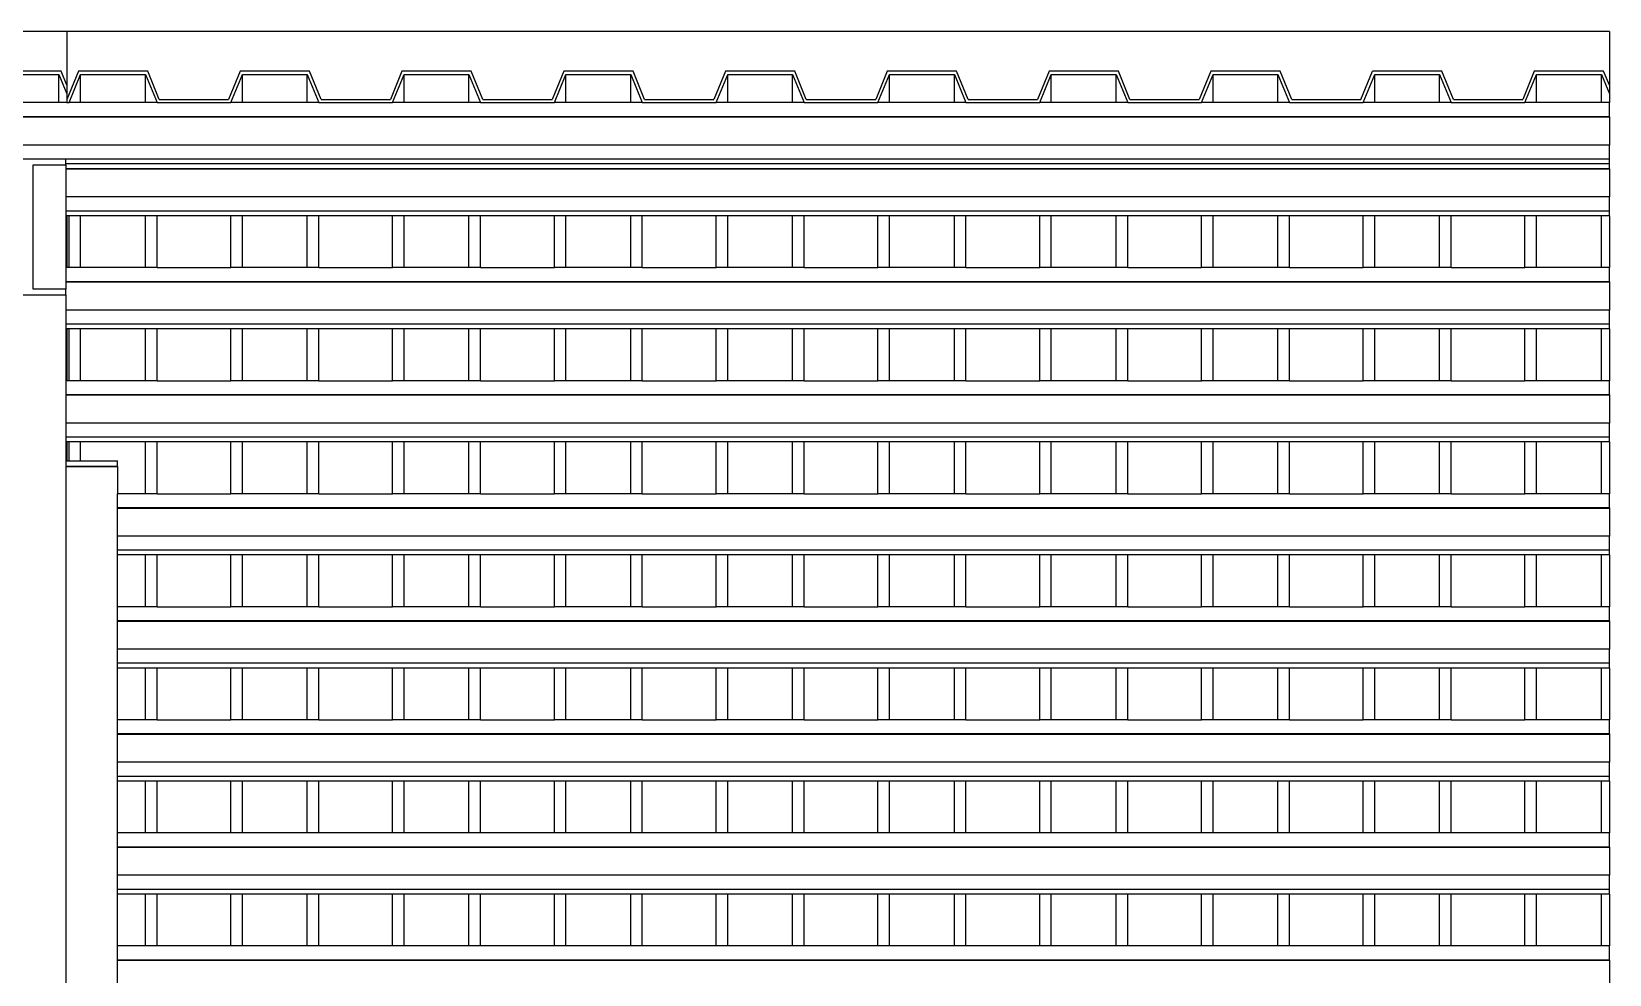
# Model space of a CAD drawing. Extents: x -49.7 to 49.7, y -10.2 to 18.8.
# Drawn here: x 19.403 to 22.158, y 13.349 to 14.994 of the extents above; entities that cross this region are included whole.
import ezdxf

# ---------------------------------------------------------------- set-up
doc = ezdxf.new("R2010")
doc.units = 0
doc.layers.get('0').update_dxf_attribs({"linetype": 'CONTINUOUS'})

msp = doc.modelspace()

# ---------------------------------------------------------------- linework, layer by layer
for p, q in [((19.4647, 14.9941), (16.7717, 14.9941)), ((19.4647, 14.9941), (19.4647, 14.9004)), ((22.1577, 14.9941), (19.4647, 14.9941)), ((19.4647, 14.9941), (19.4647, 14.8757)), ((22.1577, 14.9941), (22.1577, 14.9004)), ((19.4546, 14.925), (19.3336, 14.925)), ((19.3375, 14.9194), (19.4507, 14.9194)), ((19.4507, 14.8701), (19.4507, 14.9194)), ((19.4507, 14.9194), (19.4647, 14.8852)), ((19.4647, 14.9004), (19.4546, 14.925)), ((19.4849, 14.925), (19.4647, 14.8757)), ((19.4686, 14.8701), (19.4888, 14.9194)), ((19.6059, 14.925), (19.4849, 14.925)), ((19.4888, 14.8701), (19.4888, 14.9194)), ((19.4888, 14.9194), (19.602, 14.9194)), ((19.602, 14.8701), (19.602, 14.9194)), ((19.602, 14.9194), (19.6222, 14.8701)), ((19.6261, 14.8757), (19.6059, 14.925)), ((19.7673, 14.925), (19.7471, 14.8757)), ((19.751, 14.8701), (19.7712, 14.9194)), ((19.8883, 14.925), (19.7673, 14.925)), ((19.7712, 14.9194), (19.8844, 14.9194)), ((19.7712, 14.8701), (19.7712, 14.9194)), ((19.8844, 14.8701), (19.8844, 14.9194)), ((19.8844, 14.9194), (19.9046, 14.8701)), ((19.9085, 14.8757), (19.8883, 14.925)), ((20.0497, 14.925), (20.0295, 14.8757)), ((20.0335, 14.8701), (20.0536, 14.9194)), ((20.1707, 14.925), (20.0497, 14.925)), ((20.0536, 14.8701), (20.0536, 14.9194)), ((20.0536, 14.9194), (20.1668, 14.9194)), ((20.1668, 14.9194), (20.187, 14.8701)), ((20.1668, 14.8701), (20.1668, 14.9194)), ((20.1909, 14.8757), (20.1707, 14.925)), ((20.3321, 14.925), (20.312, 14.8757)), ((20.3159, 14.8701), (20.336, 14.9194)), ((20.4532, 14.925), (20.3321, 14.925)), ((20.336, 14.9194), (20.4493, 14.9194)), ((20.336, 14.8701), (20.336, 14.9194)), ((20.4493, 14.9194), (20.4694, 14.8701)), ((20.4493, 14.8701), (20.4493, 14.9194)), ((20.4733, 14.8757), (20.4532, 14.925)), ((20.6145, 14.925), (20.5944, 14.8757)), ((20.5983, 14.8701), (20.6185, 14.9194)), ((20.7356, 14.925), (20.6145, 14.925)), ((20.6185, 14.9194), (20.7317, 14.9194)), ((20.6185, 14.8701), (20.6185, 14.9194)), ((20.7317, 14.8701), (20.7317, 14.9194)), ((20.7317, 14.9194), (20.7518, 14.8701)), ((20.7557, 14.8757), (20.7356, 14.925)), ((20.897, 14.925), (20.8768, 14.8757)), ((20.8807, 14.8701), (20.9009, 14.9194)), ((21.018, 14.925), (20.897, 14.925)), ((20.9009, 14.9194), (21.0141, 14.9194)), ((20.9009, 14.8701), (20.9009, 14.9194)), ((21.0141, 14.8701), (21.0141, 14.9194)), ((21.0141, 14.9194), (21.0343, 14.8701)), ((21.0382, 14.8757), (21.018, 14.925)), ((21.1794, 14.925), (21.1592, 14.8757)), ((21.1631, 14.8701), (21.1833, 14.9194)), ((21.3004, 14.925), (21.1794, 14.925)), ((21.1833, 14.8701), (21.1833, 14.9194)), ((21.1833, 14.9194), (21.2965, 14.9194)), ((21.2965, 14.9194), (21.3167, 14.8701)), ((21.2965, 14.8701), (21.2965, 14.9194)), ((21.3206, 14.8757), (21.3004, 14.925)), ((21.4618, 14.925), (21.4416, 14.8757)), ((21.4455, 14.8701), (21.4657, 14.9194)), ((21.5828, 14.925), (21.4618, 14.925)), ((21.4657, 14.9194), (21.5789, 14.9194)), ((21.4657, 14.8701), (21.4657, 14.9194)), ((21.5789, 14.8701), (21.5789, 14.9194)), ((21.5789, 14.9194), (21.5991, 14.8701)), ((21.603, 14.8757), (21.5828, 14.925)), ((21.724, 14.8757), (21.7442, 14.925)), ((21.7279, 14.8701), (21.7481, 14.9194)), ((21.8652, 14.925), (21.7442, 14.925)), ((21.7481, 14.9194), (21.8613, 14.9194)), ((21.7481, 14.8701), (21.7481, 14.9194)), ((21.8613, 14.8701), (21.8613, 14.9194)), ((21.8613, 14.9194), (21.8815, 14.8701)), ((21.8854, 14.8757), (21.8652, 14.925)), ((22.0266, 14.925), (22.0064, 14.8757)), ((22.0103, 14.8701), (22.0305, 14.9194)), ((22.1476, 14.925), (22.0266, 14.925)), ((22.0305, 14.9194), (22.1437, 14.9194)), ((22.0305, 14.8701), (22.0305, 14.9194)), ((22.1437, 14.8701), (22.1437, 14.9194)), ((22.1437, 14.9194), (22.1577, 14.8852)), ((22.1577, 14.9004), (22.1476, 14.925)), ((19.4647, 14.9004), (19.4647, 14.8852)), ((19.4647, 14.8852), (19.4647, 14.8757)), ((19.4647, 14.8757), (19.4647, 14.8701)), ((19.6261, 14.8757), (19.7471, 14.8757)), ((19.9085, 14.8757), (20.0295, 14.8757)), ((20.1909, 14.8757), (20.312, 14.8757)), ((20.4733, 14.8757), (20.5944, 14.8757)), ((20.7557, 14.8757), (20.8768, 14.8757)), ((21.0382, 14.8757), (21.1592, 14.8757)), ((21.3206, 14.8757), (21.4416, 14.8757)), ((21.603, 14.8757), (21.724, 14.8757)), ((21.8854, 14.8757), (22.0064, 14.8757)), ((22.1577, 14.9004), (22.1577, 14.8852)), ((22.1577, 14.8852), (22.1577, 14.8701)), ((19.4507, 14.8701), (19.3375, 14.8701)), ((19.4647, 14.8701), (19.4507, 14.8701)), ((19.4647, 14.8701), (19.4686, 14.8701)), ((19.4888, 14.8701), (19.4686, 14.8701)), ((19.602, 14.8701), (19.4888, 14.8701)), ((19.6222, 14.8701), (19.602, 14.8701)), ((19.6222, 14.8701), (19.751, 14.8701)), ((19.7712, 14.8701), (19.751, 14.8701)), ((19.8844, 14.8701), (19.7712, 14.8701)), ((19.9046, 14.8701), (19.8844, 14.8701)), ((19.9046, 14.8701), (20.0335, 14.8701)), ((20.0536, 14.8701), (20.0335, 14.8701)), ((20.1668, 14.8701), (20.0536, 14.8701)), ((20.187, 14.8701), (20.1668, 14.8701)), ((20.187, 14.8701), (20.3159, 14.8701)), ((20.336, 14.8701), (20.3159, 14.8701)), ((20.4493, 14.8701), (20.336, 14.8701)), ((20.4694, 14.8701), (20.4493, 14.8701)), ((20.4694, 14.8701), (20.5983, 14.8701)), ((20.6185, 14.8701), (20.5983, 14.8701)), ((20.7317, 14.8701), (20.6185, 14.8701)), ((20.7518, 14.8701), (20.7317, 14.8701)), ((20.7518, 14.8701), (20.8807, 14.8701)), ((20.9009, 14.8701), (20.8807, 14.8701)), ((21.0141, 14.8701), (20.9009, 14.8701)), ((21.0343, 14.8701), (21.0141, 14.8701)), ((21.0343, 14.8701), (21.1631, 14.8701)), ((21.1833, 14.8701), (21.1631, 14.8701)), ((21.2965, 14.8701), (21.1833, 14.8701)), ((21.3167, 14.8701), (21.2965, 14.8701)), ((21.3167, 14.8701), (21.4455, 14.8701)), ((21.4657, 14.8701), (21.4455, 14.8701)), ((21.5789, 14.8701), (21.4657, 14.8701)), ((21.5991, 14.8701), (21.5789, 14.8701)), ((21.5991, 14.8701), (21.7279, 14.8701)), ((21.7481, 14.8701), (21.7279, 14.8701)), ((21.8613, 14.8701), (21.7481, 14.8701)), ((21.8815, 14.8701), (21.8613, 14.8701)), ((21.8815, 14.8701), (22.0103, 14.8701)), ((22.0305, 14.8701), (22.0103, 14.8701)), ((22.1437, 14.8701), (22.0305, 14.8701)), ((22.1577, 14.8701), (22.1437, 14.8701)), ((22.1577, 14.8454), (22.1577, 14.8701)), ((22.1577, 14.8454), (7.6775, 14.8454)), ((22.1577, 14.8446), (7.6775, 14.8446)), ((22.1577, 14.8454), (22.1577, 14.8446)), ((22.1577, 14.8446), (22.1577, 14.7961)), ((22.1577, 14.7961), (7.6775, 14.7961)), ((22.1577, 14.7714), (22.1577, 14.7961)), ((19.4631, 14.7714), (19.3431, 14.7714)), ((19.4631, 14.7632), (19.4631, 14.7714)), ((22.1577, 14.7714), (19.4631, 14.7714)), ((22.1577, 14.7632), (22.1577, 14.7714)), ((19.4062, 14.5444), (19.4062, 14.7618)), ((19.4062, 14.7618), (19.4631, 14.7618)), ((22.1577, 14.7632), (19.4631, 14.7632)), ((19.4631, 14.7618), (19.4631, 14.7632)), ((19.4631, 14.7618), (19.4631, 14.7547)), ((22.1577, 14.7547), (19.4631, 14.7547)), ((19.4631, 14.7547), (19.4631, 14.7539)), ((22.1577, 14.7539), (19.4631, 14.7539)), ((19.4631, 14.7539), (19.4631, 14.7054)), ((22.1577, 14.7547), (22.1577, 14.7632)), ((22.1577, 14.7547), (22.1577, 14.7539)), ((22.1577, 14.7539), (22.1577, 14.7054)), ((22.1577, 14.7054), (19.4631, 14.7054)), ((19.4631, 14.7054), (19.4631, 14.6807)), ((22.1577, 14.6807), (22.1577, 14.7054)), ((22.1577, 14.6807), (19.4631, 14.6807)), ((19.4631, 14.6807), (19.4631, 14.6725)), ((19.4647, 14.6725), (19.4631, 14.6725)), ((19.4631, 14.6725), (19.4631, 14.5821)), ((19.4647, 14.6725), (19.4647, 14.5821)), ((19.4686, 14.6725), (19.4647, 14.6725)), ((19.4686, 14.5821), (19.4686, 14.6725)), ((19.4888, 14.6725), (19.4686, 14.6725)), ((19.4888, 14.5821), (19.4888, 14.6725)), ((19.602, 14.6725), (19.4888, 14.6725)), ((19.602, 14.5821), (19.602, 14.6725)), ((19.6222, 14.6725), (19.602, 14.6725)), ((19.6222, 14.5821), (19.6222, 14.6725)), ((19.751, 14.6725), (19.6222, 14.6725)), ((19.751, 14.5821), (19.751, 14.6725)), ((19.7712, 14.6725), (19.751, 14.6725)), ((19.7712, 14.5821), (19.7712, 14.6725)), ((19.8844, 14.6725), (19.7712, 14.6725)), ((19.8844, 14.5821), (19.8844, 14.6725)), ((19.9046, 14.6725), (19.8844, 14.6725)), ((19.9046, 14.5821), (19.9046, 14.6725)), ((20.0335, 14.6725), (19.9046, 14.6725)), ((20.0335, 14.5821), (20.0335, 14.6725)), ((20.0536, 14.6725), (20.0335, 14.6725)), ((20.0536, 14.5821), (20.0536, 14.6725)), ((20.1668, 14.6725), (20.0536, 14.6725)), ((20.1668, 14.5821), (20.1668, 14.6725)), ((20.187, 14.6725), (20.1668, 14.6725)), ((20.187, 14.5821), (20.187, 14.6725)), ((20.3159, 14.6725), (20.187, 14.6725)), ((20.3159, 14.5821), (20.3159, 14.6725)), ((20.336, 14.6725), (20.3159, 14.6725)), ((20.336, 14.5821), (20.336, 14.6725)), ((20.4493, 14.6725), (20.336, 14.6725)), ((20.4493, 14.5821), (20.4493, 14.6725)), ((20.4694, 14.6725), (20.4493, 14.6725)), ((20.4694, 14.5821), (20.4694, 14.6725)), ((20.5983, 14.6725), (20.4694, 14.6725)), ((20.5983, 14.5821), (20.5983, 14.6725)), ((20.6185, 14.6725), (20.5983, 14.6725)), ((20.6185, 14.5821), (20.6185, 14.6725)), ((20.7317, 14.6725), (20.6185, 14.6725)), ((20.7317, 14.5821), (20.7317, 14.6725)), ((20.7518, 14.6725), (20.7317, 14.6725)), ((20.7518, 14.5821), (20.7518, 14.6725)), ((20.8807, 14.6725), (20.7518, 14.6725)), ((20.8807, 14.5821), (20.8807, 14.6725)), ((20.9009, 14.6725), (20.8807, 14.6725)), ((20.9009, 14.5821), (20.9009, 14.6725)), ((21.0141, 14.6725), (20.9009, 14.6725)), ((21.0141, 14.5821), (21.0141, 14.6725)), ((21.0343, 14.6725), (21.0141, 14.6725)), ((21.0343, 14.5821), (21.0343, 14.6725)), ((21.1631, 14.6725), (21.0343, 14.6725)), ((21.1631, 14.5821), (21.1631, 14.6725)), ((21.1833, 14.6725), (21.1631, 14.6725)), ((21.1833, 14.5821), (21.1833, 14.6725)), ((21.2965, 14.6725), (21.1833, 14.6725)), ((21.2965, 14.5821), (21.2965, 14.6725)), ((21.3167, 14.6725), (21.2965, 14.6725)), ((21.3167, 14.5821), (21.3167, 14.6725)), ((21.4455, 14.6725), (21.3167, 14.6725)), ((21.4455, 14.5821), (21.4455, 14.6725)), ((21.4657, 14.6725), (21.4455, 14.6725)), ((21.4657, 14.5821), (21.4657, 14.6725)), ((21.5789, 14.6725), (21.4657, 14.6725)), ((21.5789, 14.5821), (21.5789, 14.6725)), ((21.5991, 14.6725), (21.5789, 14.6725)), ((21.5991, 14.5821), (21.5991, 14.6725)), ((21.7279, 14.6725), (21.5991, 14.6725)), ((21.7279, 14.5821), (21.7279, 14.6725)), ((21.7481, 14.6725), (21.7279, 14.6725)), ((21.7481, 14.5821), (21.7481, 14.6725)), ((21.8613, 14.6725), (21.7481, 14.6725)), ((21.8613, 14.5821), (21.8613, 14.6725)), ((21.8815, 14.6725), (21.8613, 14.6725)), ((21.8815, 14.5821), (21.8815, 14.6725)), ((22.0103, 14.6725), (21.8815, 14.6725)), ((22.0103, 14.5821), (22.0103, 14.6725)), ((22.0305, 14.6725), (22.0103, 14.6725)), ((22.0305, 14.5821), (22.0305, 14.6725)), ((22.1437, 14.6725), (22.0305, 14.6725)), ((22.1437, 14.5821), (22.1437, 14.6725)), ((22.1577, 14.6725), (22.1437, 14.6725)), ((22.1577, 14.6725), (22.1577, 14.6807)), ((22.1577, 14.6725), (22.1577, 14.5821)), ((19.4647, 14.5821), (19.4631, 14.5821)), ((19.4631, 14.5821), (19.4631, 14.5574)), ((19.4686, 14.5821), (19.4647, 14.5821)), ((19.4888, 14.5821), (19.4686, 14.5821)), ((19.602, 14.5821), (19.4888, 14.5821)), ((19.6222, 14.5821), (19.602, 14.5821)), ((19.6222, 14.5821), (19.751, 14.5821)), ((19.7712, 14.5821), (19.751, 14.5821)), ((19.8844, 14.5821), (19.7712, 14.5821)), ((19.9046, 14.5821), (19.8844, 14.5821)), ((19.9046, 14.5821), (20.0335, 14.5821)), ((20.0536, 14.5821), (20.0335, 14.5821)), ((20.1668, 14.5821), (20.0536, 14.5821)), ((20.187, 14.5821), (20.1668, 14.5821)), ((20.187, 14.5821), (20.3159, 14.5821)), ((20.336, 14.5821), (20.3159, 14.5821)), ((20.4493, 14.5821), (20.336, 14.5821)), ((20.4694, 14.5821), (20.4493, 14.5821)), ((20.4694, 14.5821), (20.5983, 14.5821)), ((20.6185, 14.5821), (20.5983, 14.5821)), ((20.7317, 14.5821), (20.6185, 14.5821)), ((20.7518, 14.5821), (20.7317, 14.5821)), ((20.7518, 14.5821), (20.8807, 14.5821)), ((20.9009, 14.5821), (20.8807, 14.5821)), ((21.0141, 14.5821), (20.9009, 14.5821)), ((21.0343, 14.5821), (21.0141, 14.5821)), ((21.0343, 14.5821), (21.1631, 14.5821)), ((21.1833, 14.5821), (21.1631, 14.5821)), ((21.2965, 14.5821), (21.1833, 14.5821)), ((21.3167, 14.5821), (21.2965, 14.5821)), ((21.3167, 14.5821), (21.4455, 14.5821)), ((21.4657, 14.5821), (21.4455, 14.5821)), ((21.5789, 14.5821), (21.4657, 14.5821)), ((21.5991, 14.5821), (21.5789, 14.5821)), ((21.5991, 14.5821), (21.7279, 14.5821)), ((21.7481, 14.5821), (21.7279, 14.5821)), ((21.8613, 14.5821), (21.7481, 14.5821)), ((21.8815, 14.5821), (21.8613, 14.5821)), ((21.8815, 14.5821), (22.0103, 14.5821)), ((22.0305, 14.5821), (22.0103, 14.5821)), ((22.1437, 14.5821), (22.0305, 14.5821)), ((22.1577, 14.5821), (22.1437, 14.5821)), ((22.1577, 14.5574), (22.1577, 14.5821)), ((19.4631, 14.5444), (19.4062, 14.5444)), ((22.1577, 14.5574), (19.4631, 14.5574)), ((19.4631, 14.5574), (19.4631, 14.5566)), ((22.1577, 14.5566), (19.4631, 14.5566)), ((19.4631, 14.5566), (19.4631, 14.5444)), ((19.4631, 14.5347), (19.4631, 14.5444)), ((22.1577, 14.5574), (22.1577, 14.5566)), ((22.1577, 14.5566), (22.1577, 14.5081)), ((19.3431, 14.5347), (19.4631, 14.5347)), ((19.4631, 14.5347), (19.4631, 14.5081)), ((22.1577, 14.5081), (19.4631, 14.5081)), ((19.4631, 14.5081), (19.4631, 14.4834)), ((22.1577, 14.4834), (22.1577, 14.5081)), ((22.1577, 14.4834), (19.4631, 14.4834)), ((19.4631, 14.4834), (19.4631, 14.4752)), ((19.4647, 14.4752), (19.4631, 14.4752)), ((19.4631, 14.4752), (19.4631, 14.3848)), ((19.4647, 14.4752), (19.4647, 14.3848)), ((19.4686, 14.4752), (19.4647, 14.4752)), ((19.4686, 14.3848), (19.4686, 14.4752)), ((19.4888, 14.4752), (19.4686, 14.4752)), ((19.4888, 14.3848), (19.4888, 14.4752)), ((19.602, 14.4752), (19.4888, 14.4752)), ((19.602, 14.3848), (19.602, 14.4752)), ((19.6222, 14.4752), (19.602, 14.4752)), ((19.6222, 14.3848), (19.6222, 14.4752)), ((19.751, 14.4752), (19.6222, 14.4752)), ((19.751, 14.3848), (19.751, 14.4752)), ((19.7712, 14.4752), (19.751, 14.4752)), ((19.7712, 14.3848), (19.7712, 14.4752)), ((19.8844, 14.4752), (19.7712, 14.4752)), ((19.8844, 14.3848), (19.8844, 14.4752)), ((19.9046, 14.4752), (19.8844, 14.4752)), ((19.9046, 14.3848), (19.9046, 14.4752)), ((20.0335, 14.4752), (19.9046, 14.4752)), ((20.0335, 14.3848), (20.0335, 14.4752)), ((20.0536, 14.4752), (20.0335, 14.4752)), ((20.0536, 14.3848), (20.0536, 14.4752)), ((20.1668, 14.4752), (20.0536, 14.4752)), ((20.1668, 14.3848), (20.1668, 14.4752)), ((20.187, 14.4752), (20.1668, 14.4752)), ((20.187, 14.3848), (20.187, 14.4752)), ((20.3159, 14.4752), (20.187, 14.4752)), ((20.3159, 14.3848), (20.3159, 14.4752)), ((20.336, 14.4752), (20.3159, 14.4752)), ((20.336, 14.3848), (20.336, 14.4752)), ((20.4493, 14.4752), (20.336, 14.4752)), ((20.4493, 14.3848), (20.4493, 14.4752)), ((20.4694, 14.4752), (20.4493, 14.4752)), ((20.4694, 14.3848), (20.4694, 14.4752)), ((20.5983, 14.4752), (20.4694, 14.4752)), ((20.5983, 14.3848), (20.5983, 14.4752)), ((20.6185, 14.4752), (20.5983, 14.4752)), ((20.6185, 14.3848), (20.6185, 14.4752)), ((20.7317, 14.4752), (20.6185, 14.4752)), ((20.7317, 14.3848), (20.7317, 14.4752)), ((20.7518, 14.4752), (20.7317, 14.4752)), ((20.7518, 14.3848), (20.7518, 14.4752)), ((20.8807, 14.4752), (20.7518, 14.4752)), ((20.8807, 14.3848), (20.8807, 14.4752)), ((20.9009, 14.4752), (20.8807, 14.4752)), ((20.9009, 14.3848), (20.9009, 14.4752)), ((21.0141, 14.4752), (20.9009, 14.4752)), ((21.0141, 14.3848), (21.0141, 14.4752)), ((21.0343, 14.4752), (21.0141, 14.4752)), ((21.0343, 14.3848), (21.0343, 14.4752)), ((21.1631, 14.4752), (21.0343, 14.4752)), ((21.1631, 14.3848), (21.1631, 14.4752)), ((21.1833, 14.4752), (21.1631, 14.4752)), ((21.1833, 14.3848), (21.1833, 14.4752)), ((21.2965, 14.4752), (21.1833, 14.4752)), ((21.2965, 14.3848), (21.2965, 14.4752)), ((21.3167, 14.4752), (21.2965, 14.4752)), ((21.3167, 14.3848), (21.3167, 14.4752)), ((21.4455, 14.4752), (21.3167, 14.4752)), ((21.4455, 14.3848), (21.4455, 14.4752)), ((21.4657, 14.4752), (21.4455, 14.4752)), ((21.4657, 14.3848), (21.4657, 14.4752)), ((21.5789, 14.4752), (21.4657, 14.4752)), ((21.5789, 14.3848), (21.5789, 14.4752)), ((21.5991, 14.4752), (21.5789, 14.4752)), ((21.5991, 14.3848), (21.5991, 14.4752)), ((21.7279, 14.4752), (21.5991, 14.4752)), ((21.7279, 14.3848), (21.7279, 14.4752)), ((21.7481, 14.4752), (21.7279, 14.4752)), ((21.7481, 14.3848), (21.7481, 14.4752)), ((21.8613, 14.4752), (21.7481, 14.4752)), ((21.8613, 14.3848), (21.8613, 14.4752)), ((21.8815, 14.4752), (21.8613, 14.4752)), ((21.8815, 14.3848), (21.8815, 14.4752)), ((22.0103, 14.4752), (21.8815, 14.4752)), ((22.0103, 14.3848), (22.0103, 14.4752)), ((22.0305, 14.4752), (22.0103, 14.4752)), ((22.0305, 14.3848), (22.0305, 14.4752)), ((22.1437, 14.4752), (22.0305, 14.4752)), ((22.1437, 14.3848), (22.1437, 14.4752)), ((22.1577, 14.4752), (22.1437, 14.4752)), ((22.1577, 14.4752), (22.1577, 14.4834)), ((22.1577, 14.4752), (22.1577, 14.3848)), ((19.4647, 14.3848), (19.4631, 14.3848)), ((19.4631, 14.3848), (19.4631, 14.3601)), ((19.4686, 14.3848), (19.4647, 14.3848)), ((19.4888, 14.3848), (19.4686, 14.3848)), ((19.602, 14.3848), (19.4888, 14.3848)), ((19.6222, 14.3848), (19.602, 14.3848)), ((19.6222, 14.3848), (19.751, 14.3848)), ((19.7712, 14.3848), (19.751, 14.3848)), ((19.8844, 14.3848), (19.7712, 14.3848)), ((19.9046, 14.3848), (19.8844, 14.3848)), ((19.9046, 14.3848), (20.0335, 14.3848)), ((20.0536, 14.3848), (20.0335, 14.3848)), ((20.1668, 14.3848), (20.0536, 14.3848)), ((20.187, 14.3848), (20.1668, 14.3848)), ((20.187, 14.3848), (20.3159, 14.3848)), ((20.336, 14.3848), (20.3159, 14.3848)), ((20.4493, 14.3848), (20.336, 14.3848)), ((20.4694, 14.3848), (20.4493, 14.3848)), ((20.4694, 14.3848), (20.5983, 14.3848)), ((20.6185, 14.3848), (20.5983, 14.3848)), ((20.7317, 14.3848), (20.6185, 14.3848)), ((20.7518, 14.3848), (20.7317, 14.3848)), ((20.7518, 14.3848), (20.8807, 14.3848)), ((20.9009, 14.3848), (20.8807, 14.3848)), ((21.0141, 14.3848), (20.9009, 14.3848)), ((21.0343, 14.3848), (21.0141, 14.3848)), ((21.0343, 14.3848), (21.1631, 14.3848)), ((21.1833, 14.3848), (21.1631, 14.3848)), ((21.2965, 14.3848), (21.1833, 14.3848)), ((21.3167, 14.3848), (21.2965, 14.3848)), ((21.3167, 14.3848), (21.4455, 14.3848)), ((21.4657, 14.3848), (21.4455, 14.3848)), ((21.5789, 14.3848), (21.4657, 14.3848)), ((21.5991, 14.3848), (21.5789, 14.3848)), ((21.5991, 14.3848), (21.7279, 14.3848)), ((21.7481, 14.3848), (21.7279, 14.3848)), ((21.8613, 14.3848), (21.7481, 14.3848)), ((21.8815, 14.3848), (21.8613, 14.3848)), ((21.8815, 14.3848), (22.0103, 14.3848)), ((22.0305, 14.3848), (22.0103, 14.3848)), ((22.1437, 14.3848), (22.0305, 14.3848)), ((22.1577, 14.3848), (22.1437, 14.3848)), ((22.1577, 14.3601), (22.1577, 14.3848)), ((22.1577, 14.3601), (19.4631, 14.3601)), ((19.4631, 14.3601), (19.4631, 14.3593)), ((22.1577, 14.3593), (19.4631, 14.3593)), ((19.4631, 14.3593), (19.4631, 14.3108)), ((22.1577, 14.3601), (22.1577, 14.3593)), ((22.1577, 14.3593), (22.1577, 14.3108)), ((22.1577, 14.3108), (19.4631, 14.3108)), ((19.4631, 14.3108), (19.4631, 14.2862)), ((22.1577, 14.2862), (22.1577, 14.3108)), ((22.1577, 14.2862), (19.4631, 14.2862)), ((19.4631, 14.2862), (19.4631, 14.2779)), ((19.4647, 14.2779), (19.4631, 14.2779)), ((19.4631, 14.2779), (19.4631, 14.2449)), ((19.4647, 14.2779), (19.4647, 14.2449)), ((19.4686, 14.2779), (19.4647, 14.2779)), ((19.4686, 14.2449), (19.4686, 14.2779)), ((19.4888, 14.2779), (19.4686, 14.2779)), ((19.4888, 14.2449), (19.4888, 14.2779)), ((19.602, 14.2779), (19.4888, 14.2779)), ((19.602, 14.1875), (19.602, 14.2779)), ((19.6222, 14.2779), (19.602, 14.2779)), ((19.6222, 14.1875), (19.6222, 14.2779)), ((19.751, 14.2779), (19.6222, 14.2779)), ((19.751, 14.1875), (19.751, 14.2779)), ((19.7712, 14.2779), (19.751, 14.2779)), ((19.7712, 14.1875), (19.7712, 14.2779)), ((19.8844, 14.2779), (19.7712, 14.2779)), ((19.8844, 14.1875), (19.8844, 14.2779)), ((19.9046, 14.2779), (19.8844, 14.2779)), ((19.9046, 14.1875), (19.9046, 14.2779)), ((20.0335, 14.2779), (19.9046, 14.2779)), ((20.0335, 14.1875), (20.0335, 14.2779)), ((20.0536, 14.2779), (20.0335, 14.2779)), ((20.0536, 14.1875), (20.0536, 14.2779)), ((20.1668, 14.2779), (20.0536, 14.2779)), ((20.1668, 14.1875), (20.1668, 14.2779)), ((20.187, 14.2779), (20.1668, 14.2779)), ((20.187, 14.1875), (20.187, 14.2779)), ((20.3159, 14.2779), (20.187, 14.2779)), ((20.3159, 14.1875), (20.3159, 14.2779)), ((20.336, 14.2779), (20.3159, 14.2779)), ((20.336, 14.1875), (20.336, 14.2779)), ((20.4493, 14.2779), (20.336, 14.2779)), ((20.4493, 14.1875), (20.4493, 14.2779)), ((20.4694, 14.2779), (20.4493, 14.2779)), ((20.4694, 14.1875), (20.4694, 14.2779)), ((20.5983, 14.2779), (20.4694, 14.2779)), ((20.5983, 14.1875), (20.5983, 14.2779)), ((20.6185, 14.2779), (20.5983, 14.2779)), ((20.6185, 14.1875), (20.6185, 14.2779)), ((20.7317, 14.2779), (20.6185, 14.2779)), ((20.7317, 14.1875), (20.7317, 14.2779)), ((20.7518, 14.2779), (20.7317, 14.2779)), ((20.7518, 14.1875), (20.7518, 14.2779)), ((20.8807, 14.2779), (20.7518, 14.2779)), ((20.8807, 14.1875), (20.8807, 14.2779)), ((20.9009, 14.2779), (20.8807, 14.2779)), ((20.9009, 14.1875), (20.9009, 14.2779)), ((21.0141, 14.2779), (20.9009, 14.2779)), ((21.0141, 14.1875), (21.0141, 14.2779)), ((21.0343, 14.2779), (21.0141, 14.2779)), ((21.0343, 14.1875), (21.0343, 14.2779)), ((21.1631, 14.2779), (21.0343, 14.2779)), ((21.1631, 14.1875), (21.1631, 14.2779)), ((21.1833, 14.2779), (21.1631, 14.2779)), ((21.1833, 14.1875), (21.1833, 14.2779)), ((21.2965, 14.2779), (21.1833, 14.2779)), ((21.2965, 14.1875), (21.2965, 14.2779)), ((21.3167, 14.2779), (21.2965, 14.2779)), ((21.3167, 14.1875), (21.3167, 14.2779)), ((21.4455, 14.2779), (21.3167, 14.2779)), ((21.4455, 14.1875), (21.4455, 14.2779)), ((21.4657, 14.2779), (21.4455, 14.2779)), ((21.4657, 14.1875), (21.4657, 14.2779)), ((21.5789, 14.2779), (21.4657, 14.2779)), ((21.5789, 14.1875), (21.5789, 14.2779)), ((21.5991, 14.2779), (21.5789, 14.2779)), ((21.5991, 14.1875), (21.5991, 14.2779)), ((21.7279, 14.2779), (21.5991, 14.2779)), ((21.7279, 14.1875), (21.7279, 14.2779)), ((21.7481, 14.2779), (21.7279, 14.2779)), ((21.7481, 14.1875), (21.7481, 14.2779)), ((21.8613, 14.2779), (21.7481, 14.2779)), ((21.8613, 14.1875), (21.8613, 14.2779)), ((21.8815, 14.2779), (21.8613, 14.2779)), ((21.8815, 14.1875), (21.8815, 14.2779)), ((22.0103, 14.2779), (21.8815, 14.2779)), ((22.0103, 14.1875), (22.0103, 14.2779)), ((22.0305, 14.2779), (22.0103, 14.2779)), ((22.0305, 14.1875), (22.0305, 14.2779)), ((22.1437, 14.2779), (22.0305, 14.2779)), ((22.1437, 14.1875), (22.1437, 14.2779)), ((22.1577, 14.2779), (22.1437, 14.2779)), ((22.1577, 14.2779), (22.1577, 14.2862)), ((22.1577, 14.2779), (22.1577, 14.1875)), ((19.4631, 14.2449), (19.4647, 14.2449)), ((19.4631, 14.2449), (19.4631, 14.235)), ((19.4647, 14.2449), (19.4686, 14.2449)), ((19.4686, 14.2449), (19.4888, 14.2449)), ((19.4888, 14.2449), (19.5531, 14.2449)), ((19.5531, 14.235), (19.5531, 14.2449)), ((19.4631, 14.235), (19.4647, 14.235)), ((19.4631, 14.235), (19.4631, 14.2349)), ((19.4647, 14.2349), (19.4631, 14.2349)), ((19.4631, 14.2349), (19.4631, 8.2963)), ((19.4647, 14.235), (19.4647, 14.2349)), ((19.4647, 14.235), (19.4686, 14.235)), ((19.4686, 14.2349), (19.4647, 14.2349)), ((19.4686, 14.2349), (19.4686, 14.235)), ((19.4686, 14.235), (19.4888, 14.235)), ((19.4888, 14.2349), (19.4686, 14.2349)), ((19.4888, 14.2349), (19.4888, 14.235)), ((19.4888, 14.235), (19.5531, 14.235)), ((19.5531, 14.2349), (19.4888, 14.2349)), ((19.5531, 14.235), (19.5531, 14.2349)), ((19.5531, 14.2349), (19.5531, 14.1875)), ((19.602, 14.1875), (19.5531, 14.1875)), ((19.5531, 14.1629), (19.5531, 14.1875)), ((19.6222, 14.1875), (19.602, 14.1875)), ((19.6222, 14.1875), (19.751, 14.1875)), ((19.7712, 14.1875), (19.751, 14.1875)), ((19.8844, 14.1875), (19.7712, 14.1875)), ((19.9046, 14.1875), (19.8844, 14.1875)), ((19.9046, 14.1875), (20.0335, 14.1875)), ((20.0536, 14.1875), (20.0335, 14.1875)), ((20.1668, 14.1875), (20.0536, 14.1875)), ((20.187, 14.1875), (20.1668, 14.1875)), ((20.187, 14.1875), (20.3159, 14.1875)), ((20.336, 14.1875), (20.3159, 14.1875)), ((20.4493, 14.1875), (20.336, 14.1875)), ((20.4694, 14.1875), (20.4493, 14.1875)), ((20.4694, 14.1875), (20.5983, 14.1875)), ((20.6185, 14.1875), (20.5983, 14.1875)), ((20.7317, 14.1875), (20.6185, 14.1875)), ((20.7518, 14.1875), (20.7317, 14.1875)), ((20.7518, 14.1875), (20.8807, 14.1875)), ((20.9009, 14.1875), (20.8807, 14.1875)), ((21.0141, 14.1875), (20.9009, 14.1875)), ((21.0343, 14.1875), (21.0141, 14.1875)), ((21.0343, 14.1875), (21.1631, 14.1875)), ((21.1833, 14.1875), (21.1631, 14.1875)), ((21.2965, 14.1875), (21.1833, 14.1875)), ((21.3167, 14.1875), (21.2965, 14.1875)), ((21.3167, 14.1875), (21.4455, 14.1875)), ((21.4657, 14.1875), (21.4455, 14.1875)), ((21.5789, 14.1875), (21.4657, 14.1875)), ((21.5991, 14.1875), (21.5789, 14.1875)), ((21.5991, 14.1875), (21.7279, 14.1875)), ((21.7481, 14.1875), (21.7279, 14.1875)), ((21.8613, 14.1875), (21.7481, 14.1875)), ((21.8815, 14.1875), (21.8613, 14.1875)), ((21.8815, 14.1875), (22.0103, 14.1875)), ((22.0305, 14.1875), (22.0103, 14.1875)), ((22.1437, 14.1875), (22.0305, 14.1875)), ((22.1577, 14.1875), (22.1437, 14.1875)), ((22.1577, 14.1629), (22.1577, 14.1875)), ((22.1577, 14.1629), (19.5531, 14.1629)), ((19.5531, 14.162), (19.5531, 14.1629)), ((22.1577, 14.162), (19.5531, 14.162)), ((19.5531, 14.1135), (19.5531, 14.162)), ((22.1577, 14.1629), (22.1577, 14.162)), ((22.1577, 14.162), (22.1577, 14.1135)), ((22.1577, 14.1135), (19.5531, 14.1135)), ((19.5531, 14.0889), (19.5531, 14.1135)), ((22.1577, 14.0889), (22.1577, 14.1135)), ((22.1577, 14.0889), (19.5531, 14.0889)), ((19.5531, 14.0807), (19.5531, 14.0889)), ((19.602, 14.0807), (19.5531, 14.0807)), ((19.5531, 13.9902), (19.5531, 14.0807)), ((19.602, 13.9902), (19.602, 14.0807)), ((19.6222, 14.0807), (19.602, 14.0807)), ((19.6222, 13.9902), (19.6222, 14.0807)), ((19.751, 14.0807), (19.6222, 14.0807)), ((19.751, 13.9902), (19.751, 14.0807)), ((19.7712, 14.0807), (19.751, 14.0807)), ((19.7712, 13.9902), (19.7712, 14.0807)), ((19.8844, 14.0807), (19.7712, 14.0807)), ((19.8844, 13.9902), (19.8844, 14.0807)), ((19.9046, 14.0807), (19.8844, 14.0807)), ((19.9046, 13.9902), (19.9046, 14.0807)), ((20.0335, 14.0807), (19.9046, 14.0807)), ((20.0335, 13.9902), (20.0335, 14.0807)), ((20.0536, 14.0807), (20.0335, 14.0807)), ((20.0536, 13.9902), (20.0536, 14.0807)), ((20.1668, 14.0807), (20.0536, 14.0807)), ((20.1668, 13.9902), (20.1668, 14.0807)), ((20.187, 14.0807), (20.1668, 14.0807)), ((20.187, 13.9902), (20.187, 14.0807)), ((20.3159, 14.0807), (20.187, 14.0807)), ((20.3159, 13.9902), (20.3159, 14.0807)), ((20.336, 14.0807), (20.3159, 14.0807)), ((20.336, 13.9902), (20.336, 14.0807)), ((20.4493, 14.0807), (20.336, 14.0807)), ((20.4493, 13.9902), (20.4493, 14.0807)), ((20.4694, 14.0807), (20.4493, 14.0807)), ((20.4694, 13.9902), (20.4694, 14.0807)), ((20.5983, 14.0807), (20.4694, 14.0807)), ((20.5983, 13.9902), (20.5983, 14.0807)), ((20.6185, 14.0807), (20.5983, 14.0807)), ((20.6185, 13.9902), (20.6185, 14.0807)), ((20.7317, 14.0807), (20.6185, 14.0807)), ((20.7317, 13.9902), (20.7317, 14.0807)), ((20.7518, 14.0807), (20.7317, 14.0807)), ((20.7518, 13.9902), (20.7518, 14.0807)), ((20.8807, 14.0807), (20.7518, 14.0807)), ((20.8807, 13.9902), (20.8807, 14.0807)), ((20.9009, 14.0807), (20.8807, 14.0807)), ((20.9009, 13.9902), (20.9009, 14.0807)), ((21.0141, 14.0807), (20.9009, 14.0807)), ((21.0141, 13.9902), (21.0141, 14.0807)), ((21.0343, 14.0807), (21.0141, 14.0807)), ((21.0343, 13.9902), (21.0343, 14.0807)), ((21.1631, 14.0807), (21.0343, 14.0807)), ((21.1631, 13.9902), (21.1631, 14.0807)), ((21.1833, 14.0807), (21.1631, 14.0807)), ((21.1833, 13.9902), (21.1833, 14.0807)), ((21.2965, 14.0807), (21.1833, 14.0807)), ((21.2965, 13.9902), (21.2965, 14.0807)), ((21.3167, 14.0807), (21.2965, 14.0807)), ((21.3167, 13.9902), (21.3167, 14.0807)), ((21.4455, 14.0807), (21.3167, 14.0807)), ((21.4455, 13.9902), (21.4455, 14.0807)), ((21.4657, 14.0807), (21.4455, 14.0807)), ((21.4657, 13.9902), (21.4657, 14.0807)), ((21.5789, 14.0807), (21.4657, 14.0807)), ((21.5789, 13.9902), (21.5789, 14.0807)), ((21.5991, 14.0807), (21.5789, 14.0807)), ((21.5991, 13.9902), (21.5991, 14.0807)), ((21.7279, 14.0807), (21.5991, 14.0807)), ((21.7279, 13.9902), (21.7279, 14.0807)), ((21.7481, 14.0807), (21.7279, 14.0807)), ((21.7481, 13.9902), (21.7481, 14.0807)), ((21.8613, 14.0807), (21.7481, 14.0807)), ((21.8613, 13.9902), (21.8613, 14.0807)), ((21.8815, 14.0807), (21.8613, 14.0807)), ((21.8815, 13.9902), (21.8815, 14.0807)), ((22.0103, 14.0807), (21.8815, 14.0807)), ((22.0103, 13.9902), (22.0103, 14.0807)), ((22.0305, 14.0807), (22.0103, 14.0807)), ((22.0305, 13.9902), (22.0305, 14.0807)), ((22.1437, 14.0807), (22.0305, 14.0807)), ((22.1437, 13.9902), (22.1437, 14.0807)), ((22.1577, 14.0807), (22.1437, 14.0807)), ((22.1577, 14.0807), (22.1577, 14.0889)), ((22.1577, 14.0807), (22.1577, 13.9902)), ((19.602, 13.9902), (19.5531, 13.9902)), ((19.5531, 13.9656), (19.5531, 13.9902)), ((19.6222, 13.9902), (19.602, 13.9902)), ((19.6222, 13.9902), (19.751, 13.9902)), ((19.7712, 13.9902), (19.751, 13.9902)), ((19.8844, 13.9902), (19.7712, 13.9902)), ((19.9046, 13.9902), (19.8844, 13.9902)), ((19.9046, 13.9902), (20.0335, 13.9902)), ((20.0536, 13.9902), (20.0335, 13.9902)), ((20.1668, 13.9902), (20.0536, 13.9902)), ((20.187, 13.9902), (20.1668, 13.9902)), ((20.187, 13.9902), (20.3159, 13.9902)), ((20.336, 13.9902), (20.3159, 13.9902)), ((20.4493, 13.9902), (20.336, 13.9902)), ((20.4694, 13.9902), (20.4493, 13.9902)), ((20.4694, 13.9902), (20.5983, 13.9902)), ((20.6185, 13.9902), (20.5983, 13.9902)), ((20.7317, 13.9902), (20.6185, 13.9902)), ((20.7518, 13.9902), (20.7317, 13.9902)), ((20.7518, 13.9902), (20.8807, 13.9902)), ((20.9009, 13.9902), (20.8807, 13.9902)), ((21.0141, 13.9902), (20.9009, 13.9902)), ((21.0343, 13.9902), (21.0141, 13.9902)), ((21.0343, 13.9902), (21.1631, 13.9902)), ((21.1833, 13.9902), (21.1631, 13.9902)), ((21.2965, 13.9902), (21.1833, 13.9902)), ((21.3167, 13.9902), (21.2965, 13.9902)), ((21.3167, 13.9902), (21.4455, 13.9902)), ((21.4657, 13.9902), (21.4455, 13.9902)), ((21.5789, 13.9902), (21.4657, 13.9902)), ((21.5991, 13.9902), (21.5789, 13.9902)), ((21.5991, 13.9902), (21.7279, 13.9902)), ((21.7481, 13.9902), (21.7279, 13.9902)), ((21.8613, 13.9902), (21.7481, 13.9902)), ((21.8815, 13.9902), (21.8613, 13.9902)), ((21.8815, 13.9902), (22.0103, 13.9902)), ((22.0305, 13.9902), (22.0103, 13.9902)), ((22.1437, 13.9902), (22.0305, 13.9902)), ((22.1577, 13.9902), (22.1437, 13.9902)), ((22.1577, 13.9656), (22.1577, 13.9902)), ((22.1577, 13.9656), (19.5531, 13.9656)), ((19.5531, 13.9648), (19.5531, 13.9656)), ((22.1577, 13.9648), (19.5531, 13.9648)), ((19.5531, 13.9163), (19.5531, 13.9648)), ((22.1577, 13.9656), (22.1577, 13.9648)), ((22.1577, 13.9648), (22.1577, 13.9163)), ((22.1577, 13.9163), (19.5531, 13.9163)), ((19.5531, 13.8916), (19.5531, 13.9163)), ((22.1577, 13.8916), (22.1577, 13.9163)), ((22.1577, 13.8916), (19.5531, 13.8916)), ((19.5531, 13.8834), (19.5531, 13.8916)), ((19.602, 13.8834), (19.5531, 13.8834)), ((19.5531, 13.793), (19.5531, 13.8834)), ((19.602, 13.793), (19.602, 13.8834)), ((19.6222, 13.8834), (19.602, 13.8834)), ((19.6222, 13.793), (19.6222, 13.8834)), ((19.751, 13.8834), (19.6222, 13.8834)), ((19.751, 13.793), (19.751, 13.8834)), ((19.7712, 13.8834), (19.751, 13.8834)), ((19.7712, 13.793), (19.7712, 13.8834)), ((19.8844, 13.8834), (19.7712, 13.8834)), ((19.8844, 13.793), (19.8844, 13.8834)), ((19.9046, 13.8834), (19.8844, 13.8834)), ((19.9046, 13.793), (19.9046, 13.8834)), ((20.0335, 13.8834), (19.9046, 13.8834)), ((20.0335, 13.793), (20.0335, 13.8834)), ((20.0536, 13.8834), (20.0335, 13.8834)), ((20.0536, 13.793), (20.0536, 13.8834)), ((20.1668, 13.8834), (20.0536, 13.8834)), ((20.1668, 13.793), (20.1668, 13.8834)), ((20.187, 13.8834), (20.1668, 13.8834)), ((20.187, 13.793), (20.187, 13.8834)), ((20.3159, 13.8834), (20.187, 13.8834)), ((20.3159, 13.793), (20.3159, 13.8834)), ((20.336, 13.8834), (20.3159, 13.8834)), ((20.336, 13.793), (20.336, 13.8834)), ((20.4493, 13.8834), (20.336, 13.8834)), ((20.4493, 13.793), (20.4493, 13.8834)), ((20.4694, 13.8834), (20.4493, 13.8834)), ((20.4694, 13.793), (20.4694, 13.8834)), ((20.5983, 13.8834), (20.4694, 13.8834)), ((20.5983, 13.793), (20.5983, 13.8834)), ((20.6185, 13.8834), (20.5983, 13.8834)), ((20.6185, 13.793), (20.6185, 13.8834)), ((20.7317, 13.8834), (20.6185, 13.8834)), ((20.7317, 13.793), (20.7317, 13.8834)), ((20.7518, 13.8834), (20.7317, 13.8834)), ((20.7518, 13.793), (20.7518, 13.8834)), ((20.8807, 13.8834), (20.7518, 13.8834)), ((20.8807, 13.793), (20.8807, 13.8834)), ((20.9009, 13.8834), (20.8807, 13.8834)), ((20.9009, 13.793), (20.9009, 13.8834)), ((21.0141, 13.8834), (20.9009, 13.8834)), ((21.0141, 13.793), (21.0141, 13.8834)), ((21.0343, 13.8834), (21.0141, 13.8834)), ((21.0343, 13.793), (21.0343, 13.8834)), ((21.1631, 13.8834), (21.0343, 13.8834)), ((21.1631, 13.793), (21.1631, 13.8834)), ((21.1833, 13.8834), (21.1631, 13.8834)), ((21.1833, 13.793), (21.1833, 13.8834)), ((21.2965, 13.8834), (21.1833, 13.8834)), ((21.2965, 13.793), (21.2965, 13.8834)), ((21.3167, 13.8834), (21.2965, 13.8834)), ((21.3167, 13.793), (21.3167, 13.8834)), ((21.4455, 13.8834), (21.3167, 13.8834)), ((21.4455, 13.793), (21.4455, 13.8834)), ((21.4657, 13.8834), (21.4455, 13.8834)), ((21.4657, 13.793), (21.4657, 13.8834)), ((21.5789, 13.8834), (21.4657, 13.8834)), ((21.5789, 13.793), (21.5789, 13.8834)), ((21.5991, 13.8834), (21.5789, 13.8834)), ((21.5991, 13.793), (21.5991, 13.8834)), ((21.7279, 13.8834), (21.5991, 13.8834)), ((21.7279, 13.793), (21.7279, 13.8834)), ((21.7481, 13.8834), (21.7279, 13.8834)), ((21.7481, 13.793), (21.7481, 13.8834)), ((21.8613, 13.8834), (21.7481, 13.8834)), ((21.8613, 13.793), (21.8613, 13.8834)), ((21.8815, 13.8834), (21.8613, 13.8834)), ((21.8815, 13.793), (21.8815, 13.8834)), ((22.0103, 13.8834), (21.8815, 13.8834)), ((22.0103, 13.793), (22.0103, 13.8834)), ((22.0305, 13.8834), (22.0103, 13.8834)), ((22.0305, 13.793), (22.0305, 13.8834)), ((22.1437, 13.8834), (22.0305, 13.8834)), ((22.1437, 13.793), (22.1437, 13.8834)), ((22.1577, 13.8834), (22.1437, 13.8834)), ((22.1577, 13.8834), (22.1577, 13.8916)), ((22.1577, 13.8834), (22.1577, 13.793)), ((19.602, 13.793), (19.5531, 13.793)), ((19.5531, 13.7683), (19.5531, 13.793)), ((19.6222, 13.793), (19.602, 13.793)), ((19.6222, 13.793), (19.751, 13.793)), ((19.7712, 13.793), (19.751, 13.793)), ((19.8844, 13.793), (19.7712, 13.793)), ((19.9046, 13.793), (19.8844, 13.793)), ((19.9046, 13.793), (20.0335, 13.793)), ((20.0536, 13.793), (20.0335, 13.793)), ((20.1668, 13.793), (20.0536, 13.793)), ((20.187, 13.793), (20.1668, 13.793)), ((20.187, 13.793), (20.3159, 13.793)), ((20.336, 13.793), (20.3159, 13.793)), ((20.4493, 13.793), (20.336, 13.793)), ((20.4694, 13.793), (20.4493, 13.793)), ((20.4694, 13.793), (20.5983, 13.793)), ((20.6185, 13.793), (20.5983, 13.793)), ((20.7317, 13.793), (20.6185, 13.793)), ((20.7518, 13.793), (20.7317, 13.793)), ((20.7518, 13.793), (20.8807, 13.793)), ((20.9009, 13.793), (20.8807, 13.793)), ((21.0141, 13.793), (20.9009, 13.793)), ((21.0343, 13.793), (21.0141, 13.793)), ((21.0343, 13.793), (21.1631, 13.793)), ((21.1833, 13.793), (21.1631, 13.793)), ((21.2965, 13.793), (21.1833, 13.793)), ((21.3167, 13.793), (21.2965, 13.793)), ((21.3167, 13.793), (21.4455, 13.793)), ((21.4657, 13.793), (21.4455, 13.793)), ((21.5789, 13.793), (21.4657, 13.793)), ((21.5991, 13.793), (21.5789, 13.793)), ((21.5991, 13.793), (21.7279, 13.793)), ((21.7481, 13.793), (21.7279, 13.793)), ((21.8613, 13.793), (21.7481, 13.793)), ((21.8815, 13.793), (21.8613, 13.793)), ((21.8815, 13.793), (22.0103, 13.793)), ((22.0305, 13.793), (22.0103, 13.793)), ((22.1437, 13.793), (22.0305, 13.793)), ((22.1577, 13.793), (22.1437, 13.793)), ((22.1577, 13.7683), (22.1577, 13.793)), ((22.1577, 13.7683), (19.5531, 13.7683)), ((19.5531, 13.7675), (19.5531, 13.7683)), ((22.1577, 13.7675), (19.5531, 13.7675)), ((19.5531, 13.719), (19.5531, 13.7675)), ((22.1577, 13.7683), (22.1577, 13.7675)), ((22.1577, 13.7675), (22.1577, 13.719)), ((22.1577, 13.719), (19.5531, 13.719)), ((19.5531, 13.6943), (19.5531, 13.719)), ((22.1577, 13.6943), (22.1577, 13.719)), ((22.1577, 13.6943), (19.5531, 13.6943)), ((19.5531, 13.6861), (19.5531, 13.6943)), ((22.1577, 13.6861), (22.1577, 13.6943)), ((19.602, 13.6861), (19.5531, 13.6861)), ((19.5531, 13.5957), (19.5531, 13.6861)), ((19.602, 13.5957), (19.602, 13.6861)), ((19.6222, 13.6861), (19.602, 13.6861)), ((19.6222, 13.5957), (19.6222, 13.6861)), ((19.751, 13.6861), (19.6222, 13.6861)), ((19.751, 13.5957), (19.751, 13.6861)), ((19.7712, 13.6861), (19.751, 13.6861)), ((19.7712, 13.5957), (19.7712, 13.6861)), ((19.8844, 13.6861), (19.7712, 13.6861)), ((19.8844, 13.5957), (19.8844, 13.6861)), ((19.9046, 13.6861), (19.8844, 13.6861)), ((19.9046, 13.5957), (19.9046, 13.6861)), ((20.0335, 13.6861), (19.9046, 13.6861)), ((20.0335, 13.5957), (20.0335, 13.6861)), ((20.0536, 13.6861), (20.0335, 13.6861)), ((20.0536, 13.5957), (20.0536, 13.6861)), ((20.1668, 13.6861), (20.0536, 13.6861)), ((20.1668, 13.5957), (20.1668, 13.6861)), ((20.187, 13.6861), (20.1668, 13.6861)), ((20.187, 13.5957), (20.187, 13.6861)), ((20.3159, 13.6861), (20.187, 13.6861)), ((20.3159, 13.5957), (20.3159, 13.6861)), ((20.336, 13.6861), (20.3159, 13.6861)), ((20.336, 13.5957), (20.336, 13.6861)), ((20.4493, 13.6861), (20.336, 13.6861)), ((20.4493, 13.5957), (20.4493, 13.6861)), ((20.4694, 13.6861), (20.4493, 13.6861)), ((20.4694, 13.5957), (20.4694, 13.6861)), ((20.5983, 13.6861), (20.4694, 13.6861)), ((20.5983, 13.5957), (20.5983, 13.6861)), ((20.6185, 13.6861), (20.5983, 13.6861)), ((20.6185, 13.5957), (20.6185, 13.6861)), ((20.7317, 13.6861), (20.6185, 13.6861)), ((20.7317, 13.5957), (20.7317, 13.6861)), ((20.7518, 13.6861), (20.7317, 13.6861)), ((20.7518, 13.5957), (20.7518, 13.6861)), ((20.8807, 13.6861), (20.7518, 13.6861)), ((20.8807, 13.5957), (20.8807, 13.6861)), ((20.9009, 13.6861), (20.8807, 13.6861)), ((20.9009, 13.5957), (20.9009, 13.6861)), ((21.0141, 13.6861), (20.9009, 13.6861)), ((21.0141, 13.5957), (21.0141, 13.6861)), ((21.0343, 13.6861), (21.0141, 13.6861)), ((21.0343, 13.5957), (21.0343, 13.6861)), ((21.1631, 13.6861), (21.0343, 13.6861)), ((21.1631, 13.5957), (21.1631, 13.6861)), ((21.1833, 13.6861), (21.1631, 13.6861)), ((21.1833, 13.5957), (21.1833, 13.6861)), ((21.2965, 13.6861), (21.1833, 13.6861)), ((21.2965, 13.5957), (21.2965, 13.6861)), ((21.3167, 13.6861), (21.2965, 13.6861)), ((21.3167, 13.5957), (21.3167, 13.6861)), ((21.4455, 13.6861), (21.3167, 13.6861)), ((21.4455, 13.5957), (21.4455, 13.6861)), ((21.4657, 13.6861), (21.4455, 13.6861)), ((21.4657, 13.5957), (21.4657, 13.6861)), ((21.5789, 13.6861), (21.4657, 13.6861)), ((21.5789, 13.5957), (21.5789, 13.6861)), ((21.5991, 13.6861), (21.5789, 13.6861)), ((21.5991, 13.5957), (21.5991, 13.6861)), ((21.7279, 13.6861), (21.5991, 13.6861)), ((21.7279, 13.5957), (21.7279, 13.6861)), ((21.7481, 13.6861), (21.7279, 13.6861)), ((21.7481, 13.5957), (21.7481, 13.6861)), ((21.8613, 13.6861), (21.7481, 13.6861)), ((21.8613, 13.5957), (21.8613, 13.6861)), ((21.8815, 13.6861), (21.8613, 13.6861)), ((21.8815, 13.5957), (21.8815, 13.6861)), ((22.0103, 13.6861), (21.8815, 13.6861)), ((22.0103, 13.5957), (22.0103, 13.6861)), ((22.0305, 13.6861), (22.0103, 13.6861)), ((22.0305, 13.5957), (22.0305, 13.6861)), ((22.1437, 13.6861), (22.0305, 13.6861)), ((22.1437, 13.5957), (22.1437, 13.6861)), ((22.1577, 13.6861), (22.1437, 13.6861)), ((22.1577, 13.6861), (22.1577, 13.5957)), ((19.602, 13.5957), (19.5531, 13.5957)), ((19.5531, 13.571), (19.5531, 13.5957)), ((19.6222, 13.5957), (19.602, 13.5957)), ((19.751, 13.5957), (19.6222, 13.5957)), ((19.7712, 13.5957), (19.751, 13.5957)), ((19.8844, 13.5957), (19.7712, 13.5957)), ((19.9046, 13.5957), (19.8844, 13.5957)), ((20.0335, 13.5957), (19.9046, 13.5957)), ((20.0536, 13.5957), (20.0335, 13.5957)), ((20.1668, 13.5957), (20.0536, 13.5957)), ((20.187, 13.5957), (20.1668, 13.5957)), ((20.3159, 13.5957), (20.187, 13.5957)), ((20.336, 13.5957), (20.3159, 13.5957)), ((20.4493, 13.5957), (20.336, 13.5957)), ((20.4694, 13.5957), (20.4493, 13.5957)), ((20.5983, 13.5957), (20.4694, 13.5957)), ((20.6185, 13.5957), (20.5983, 13.5957)), ((20.7317, 13.5957), (20.6185, 13.5957)), ((20.7518, 13.5957), (20.7317, 13.5957)), ((20.8807, 13.5957), (20.7518, 13.5957)), ((20.9009, 13.5957), (20.8807, 13.5957)), ((21.0141, 13.5957), (20.9009, 13.5957)), ((21.0343, 13.5957), (21.0141, 13.5957)), ((21.1631, 13.5957), (21.0343, 13.5957)), ((21.1833, 13.5957), (21.1631, 13.5957)), ((21.2965, 13.5957), (21.1833, 13.5957)), ((21.3167, 13.5957), (21.2965, 13.5957)), ((21.4455, 13.5957), (21.3167, 13.5957)), ((21.4657, 13.5957), (21.4455, 13.5957)), ((21.5789, 13.5957), (21.4657, 13.5957)), ((21.5991, 13.5957), (21.5789, 13.5957)), ((21.7279, 13.5957), (21.5991, 13.5957)), ((21.7481, 13.5957), (21.7279, 13.5957)), ((21.8613, 13.5957), (21.7481, 13.5957)), ((21.8815, 13.5957), (21.8613, 13.5957)), ((22.0103, 13.5957), (21.8815, 13.5957)), ((22.0305, 13.5957), (22.0103, 13.5957)), ((22.1437, 13.5957), (22.0305, 13.5957)), ((22.1577, 13.5957), (22.1437, 13.5957)), ((22.1577, 13.571), (22.1577, 13.5957)), ((22.1577, 13.571), (19.5531, 13.571)), ((19.5531, 13.5702), (19.5531, 13.571)), ((22.1577, 13.5702), (19.5531, 13.5702)), ((19.5531, 13.5217), (19.5531, 13.5702)), ((22.1577, 13.571), (22.1577, 13.5702)), ((22.1577, 13.5702), (22.1577, 13.5217)), ((22.1577, 13.5217), (19.5531, 13.5217)), ((19.5531, 13.4971), (19.5531, 13.5217)), ((22.1577, 13.4971), (22.1577, 13.5217)), ((22.1577, 13.4971), (19.5531, 13.4971)), ((19.5531, 13.4888), (19.5531, 13.4971)), ((19.602, 13.4888), (19.5531, 13.4888)), ((19.5531, 13.3984), (19.5531, 13.4888)), ((19.602, 13.3984), (19.602, 13.4888)), ((19.6222, 13.4888), (19.602, 13.4888)), ((19.6222, 13.3984), (19.6222, 13.4888)), ((19.751, 13.4888), (19.6222, 13.4888)), ((19.751, 13.3984), (19.751, 13.4888)), ((19.7712, 13.4888), (19.751, 13.4888)), ((19.7712, 13.3984), (19.7712, 13.4888)), ((19.8844, 13.4888), (19.7712, 13.4888)), ((19.8844, 13.3984), (19.8844, 13.4888)), ((19.9046, 13.4888), (19.8844, 13.4888)), ((19.9046, 13.3984), (19.9046, 13.4888)), ((20.0335, 13.4888), (19.9046, 13.4888)), ((20.0335, 13.3984), (20.0335, 13.4888)), ((20.0536, 13.4888), (20.0335, 13.4888)), ((20.0536, 13.3984), (20.0536, 13.4888)), ((20.1668, 13.4888), (20.0536, 13.4888)), ((20.1668, 13.3984), (20.1668, 13.4888)), ((20.187, 13.4888), (20.1668, 13.4888)), ((20.187, 13.3984), (20.187, 13.4888)), ((20.3159, 13.4888), (20.187, 13.4888)), ((20.3159, 13.3984), (20.3159, 13.4888)), ((20.336, 13.4888), (20.3159, 13.4888)), ((20.336, 13.3984), (20.336, 13.4888)), ((20.4493, 13.4888), (20.336, 13.4888)), ((20.4493, 13.3984), (20.4493, 13.4888)), ((20.4694, 13.4888), (20.4493, 13.4888)), ((20.4694, 13.3984), (20.4694, 13.4888)), ((20.5983, 13.4888), (20.4694, 13.4888)), ((20.5983, 13.3984), (20.5983, 13.4888)), ((20.6185, 13.4888), (20.5983, 13.4888)), ((20.6185, 13.3984), (20.6185, 13.4888)), ((20.7317, 13.4888), (20.6185, 13.4888)), ((20.7317, 13.3984), (20.7317, 13.4888)), ((20.7518, 13.4888), (20.7317, 13.4888)), ((20.7518, 13.3984), (20.7518, 13.4888)), ((20.8807, 13.4888), (20.7518, 13.4888)), ((20.8807, 13.3984), (20.8807, 13.4888)), ((20.9009, 13.4888), (20.8807, 13.4888)), ((20.9009, 13.3984), (20.9009, 13.4888)), ((21.0141, 13.4888), (20.9009, 13.4888)), ((21.0141, 13.3984), (21.0141, 13.4888)), ((21.0343, 13.4888), (21.0141, 13.4888)), ((21.0343, 13.3984), (21.0343, 13.4888)), ((21.1631, 13.4888), (21.0343, 13.4888)), ((21.1631, 13.3984), (21.1631, 13.4888)), ((21.1833, 13.4888), (21.1631, 13.4888)), ((21.1833, 13.3984), (21.1833, 13.4888)), ((21.2965, 13.4888), (21.1833, 13.4888)), ((21.2965, 13.3984), (21.2965, 13.4888)), ((21.3167, 13.4888), (21.2965, 13.4888)), ((21.3167, 13.3984), (21.3167, 13.4888)), ((21.4455, 13.4888), (21.3167, 13.4888)), ((21.4455, 13.3984), (21.4455, 13.4888)), ((21.4657, 13.4888), (21.4455, 13.4888)), ((21.4657, 13.3984), (21.4657, 13.4888)), ((21.5789, 13.4888), (21.4657, 13.4888)), ((21.5789, 13.3984), (21.5789, 13.4888)), ((21.5991, 13.4888), (21.5789, 13.4888)), ((21.5991, 13.3984), (21.5991, 13.4888)), ((21.7279, 13.4888), (21.5991, 13.4888)), ((21.7279, 13.3984), (21.7279, 13.4888)), ((21.7481, 13.4888), (21.7279, 13.4888)), ((21.7481, 13.3984), (21.7481, 13.4888)), ((21.8613, 13.4888), (21.7481, 13.4888)), ((21.8613, 13.3984), (21.8613, 13.4888)), ((21.8815, 13.4888), (21.8613, 13.4888)), ((21.8815, 13.3984), (21.8815, 13.4888)), ((22.0103, 13.4888), (21.8815, 13.4888)), ((22.0103, 13.3984), (22.0103, 13.4888)), ((22.0305, 13.4888), (22.0103, 13.4888)), ((22.0305, 13.3984), (22.0305, 13.4888)), ((22.1437, 13.4888), (22.0305, 13.4888)), ((22.1437, 13.3984), (22.1437, 13.4888)), ((22.1577, 13.4888), (22.1437, 13.4888)), ((22.1577, 13.4888), (22.1577, 13.4971)), ((22.1577, 13.4888), (22.1577, 13.3984)), ((19.602, 13.3984), (19.5531, 13.3984)), ((19.5531, 13.3738), (19.5531, 13.3984)), ((19.6222, 13.3984), (19.602, 13.3984)), ((19.751, 13.3984), (19.6222, 13.3984)), ((19.7712, 13.3984), (19.751, 13.3984)), ((19.8844, 13.3984), (19.7712, 13.3984)), ((19.9046, 13.3984), (19.8844, 13.3984)), ((20.0335, 13.3984), (19.9046, 13.3984)), ((20.0536, 13.3984), (20.0335, 13.3984)), ((20.1668, 13.3984), (20.0536, 13.3984)), ((20.187, 13.3984), (20.1668, 13.3984)), ((20.3159, 13.3984), (20.187, 13.3984)), ((20.336, 13.3984), (20.3159, 13.3984)), ((20.4493, 13.3984), (20.336, 13.3984)), ((20.4694, 13.3984), (20.4493, 13.3984)), ((20.5983, 13.3984), (20.4694, 13.3984)), ((20.6185, 13.3984), (20.5983, 13.3984)), ((20.7317, 13.3984), (20.6185, 13.3984)), ((20.7518, 13.3984), (20.7317, 13.3984)), ((20.8807, 13.3984), (20.7518, 13.3984)), ((20.9009, 13.3984), (20.8807, 13.3984)), ((21.0141, 13.3984), (20.9009, 13.3984)), ((21.0343, 13.3984), (21.0141, 13.3984)), ((21.1631, 13.3984), (21.0343, 13.3984)), ((21.1833, 13.3984), (21.1631, 13.3984)), ((21.2965, 13.3984), (21.1833, 13.3984)), ((21.3167, 13.3984), (21.2965, 13.3984)), ((21.4455, 13.3984), (21.3167, 13.3984)), ((21.4657, 13.3984), (21.4455, 13.3984)), ((21.5789, 13.3984), (21.4657, 13.3984)), ((21.5991, 13.3984), (21.5789, 13.3984)), ((21.7279, 13.3984), (21.5991, 13.3984)), ((21.7481, 13.3984), (21.7279, 13.3984)), ((21.8613, 13.3984), (21.7481, 13.3984)), ((21.8815, 13.3984), (21.8613, 13.3984)), ((22.0103, 13.3984), (21.8815, 13.3984)), ((22.0305, 13.3984), (22.0103, 13.3984)), ((22.1437, 13.3984), (22.0305, 13.3984)), ((22.1577, 13.3984), (22.1437, 13.3984)), ((22.1577, 13.3738), (22.1577, 13.3984)), ((22.1577, 13.3738), (19.5531, 13.3738)), ((19.5531, 13.3729), (19.5531, 13.3738)), ((22.1577, 13.3729), (19.5531, 13.3729)), ((19.5531, 13.3244), (19.5531, 13.3729)), ((22.1577, 13.3738), (22.1577, 13.3729)), ((22.1577, 13.3729), (22.1577, 13.3244))]:
    msp.add_line(p, q)

doc.saveas('drawing.dxf')
